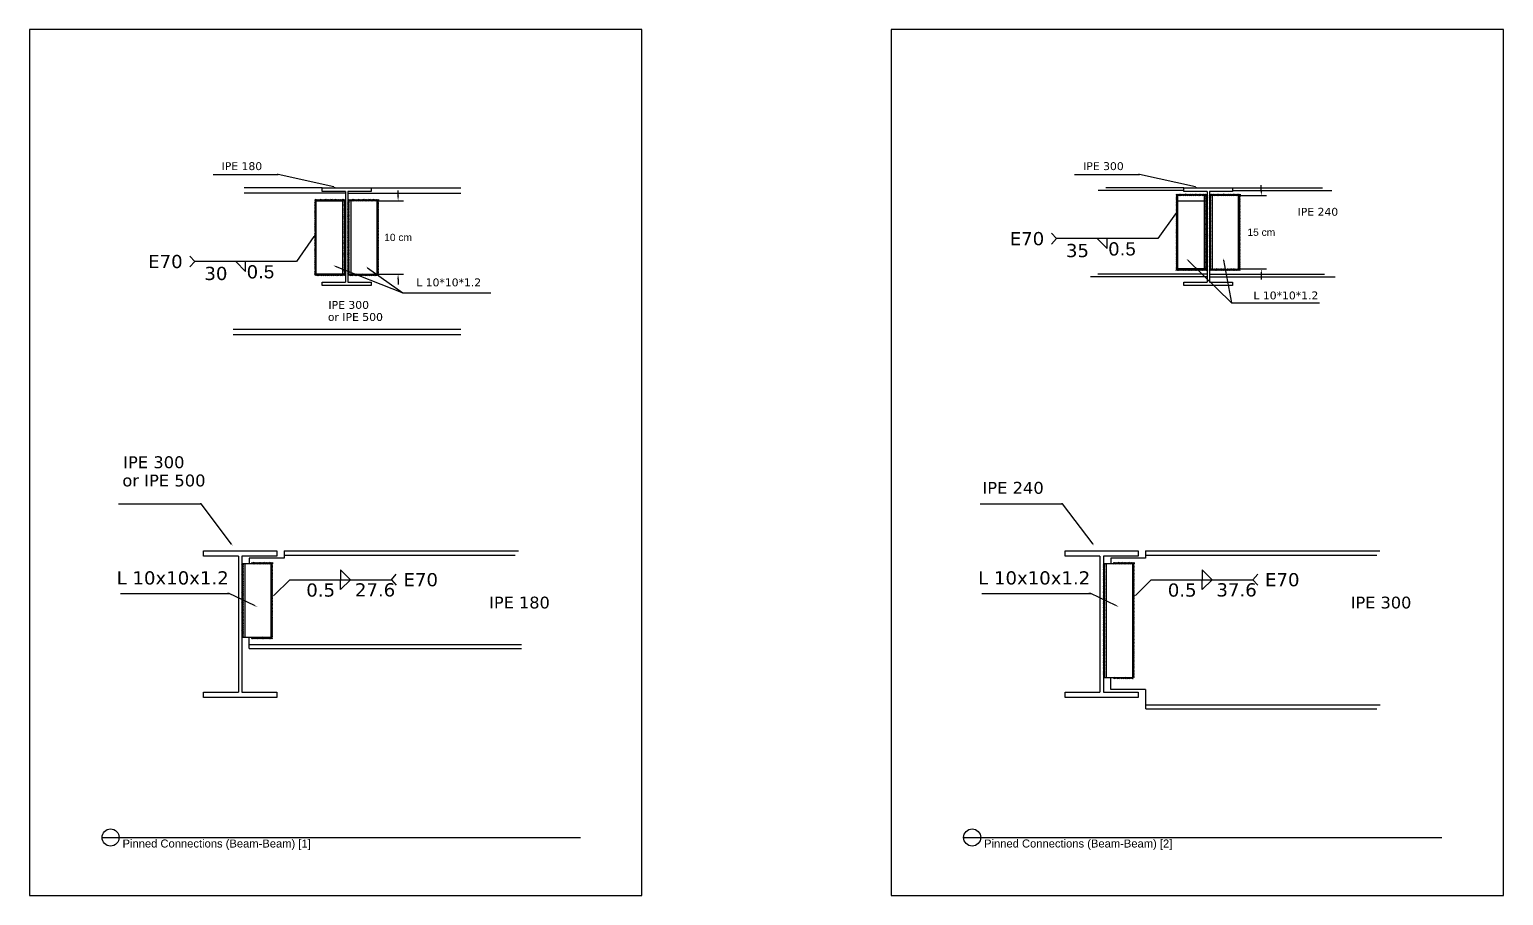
# Model space of a CAD drawing. Header units: metres. Extents: x 158 to 495, y 93 to 262.
# Drawn here: x 267.9 to 318.4, y 93.2 to 122.9 of the extents above; entities that cross this region are included whole.
import ezdxf
from ezdxf import colors
from ezdxf.entities.mleader import LeaderData, LeaderLine
from ezdxf.enums import TextEntityAlignment as Align
from ezdxf.math import Vec2, Vec3

# ---------------------------------------------------------------- set-up
doc = ezdxf.new("R2010")
doc.units = ezdxf.units.M
doc.header["$MEASUREMENT"] = 0
doc.styles.get("Standard").update_dxf_attribs({"font": 'arial.ttf'})
doc.styles.add('style1', font='verdana.ttf')
doc.dimstyles.get("Standard").update_dxf_attribs({"dimtxt": 0.18, "dimasz": 0.18, "dimexe": 0.18, "dimexo": 0.0625, "dimgap": 0.09, "dimtad": 0, "dimtih": 1, "dimtoh": 1, "dimdec": 4, "dimzin": 0, "dimdsep": 46, "dimtxsty": 'Standard', "dimcen": 0.09, "dimadec": 0, "dimazin": 0, "dimtfac": 1, "dimtdec": 4, "dimtofl": 0, "dimtmove": 0, "dimatfit": 3, "dimfxl": 1, "dimtolj": 1, "dimtzin": 0, "dimarcsym": 0})
pattern_1 = [(45, (-221.792805, -203.80648), (-0.014804345, 0.014804345), []), (135, (-221.792805, -203.80648), (-0.0444130349, 0.014804345), [0.0523412636, -0.0314047582])]
pattern_2 = [(45, (-225.425016, -216.25901), (-0.014804345, 0.014804345), []), (135, (-225.425016, -216.25901), (-0.0444130349, 0.014804345), [0.0523412636, -0.0314047582])]
pattern_3 = [(45, (-192.25523, -203.628761), (-0.014804345, 0.014804345), []), (135, (-192.25523, -203.628761), (-0.0444130349, 0.014804345), [0.0523412636, -0.0314047582])]
pattern_4 = [(45, (-195.887442, -216.25901), (-0.014804345, 0.014804345), []), (135, (-195.887442, -216.25901), (-0.0444130349, 0.014804345), [0.0523412636, -0.0314047582])]

# ---------------------------------------------------------------- blocks, each defined once
blk = doc.blocks.new('*D101')
at = {"color": 0, "lineweight": -2, "transparency": 16777216}
for p, q in [((280.511, 117.221), (280.511, 117.401)), ((279.854, 117.041), (280.691, 117.041)), ((279.854, 114.529), (280.691, 114.529)), ((280.511, 114.349), (280.511, 114.169))]:
    blk.add_line(p, q, dxfattribs=at)
at = {"color": 0, "transparency": 16777216}
for points in [[(280.481, 117.221), (280.541, 117.221), (280.511, 117.041)], [(280.481, 114.349), (280.541, 114.349), (280.511, 114.529)]]:
    blk.add_solid(points, dxfattribs=at)
at = {"layer": 'Defpoints', "color": 0, "transparency": 16777216}
for p in [(279.792, 117.041), (279.792, 114.529), (280.511, 114.529)]:
    blk.add_point(p, dxfattribs=at)
at = {"color": 0, "transparency": 16777216, "insert": (280.511, 115.785), "char_height": 4, "attachment_point": 5}
blk.add_mtext('\\A1;{\\H0.0625x;10 cm}', dxfattribs=at)
blk = doc.blocks.new('*D102')
at = {"color": 0, "lineweight": -2, "transparency": 16777216}
for p, q in [((310.107, 117.399), (310.107, 117.579)), ((309.392, 117.219), (310.287, 117.219)), ((309.392, 114.707), (310.287, 114.707)), ((310.107, 114.527), (310.107, 114.347))]:
    blk.add_line(p, q, dxfattribs=at)
at = {"color": 0, "transparency": 16777216}
for points in [[(310.077, 117.399), (310.137, 117.399), (310.107, 117.219)], [(310.077, 114.527), (310.137, 114.527), (310.107, 114.707)]]:
    blk.add_solid(points, dxfattribs=at)
at = {"layer": 'Defpoints', "color": 0, "transparency": 16777216}
for p in [(309.329, 117.219), (309.329, 114.707), (310.107, 114.707)]:
    blk.add_point(p, dxfattribs=at)
at = {"color": 0, "transparency": 16777216, "insert": (310.107, 115.963), "char_height": 4, "attachment_point": 5}
blk.add_mtext('\\A1;{\\H0.0625x;15 cm}', dxfattribs=at)

msp = doc.modelspace()

# ---------------------------------------------------------------- hatches: boundary and pattern name
h = msp.add_hatch()
h.set_pattern_fill('ANSI38', color=256, scale=0.167492)
h.set_pattern_definition(pattern_3)
h.paths.add_polyline_path([(307.19001, 117.21892), (307.19001, 117.26917), (308.24521, 117.26917), (308.24521, 117.21892), (307.24025, 117.21892), (307.24025, 114.70654), (308.24521, 114.70654), (308.24521, 114.65629), (307.19001, 114.65629)])
h = msp.add_hatch()
h.set_pattern_fill('ANSI38', color=256, scale=0.167492)
h.set_pattern_definition(pattern_3)
h.paths.add_polyline_path([(308.19496, 117.21892), (308.24521, 117.21892), (308.24521, 114.70654), (308.19496, 114.70654)])
h.paths.add_polyline_path([(308.24521, 117.26917), (308.24521, 117.21892), (308.19496, 117.21892)])
h.paths.add_polyline_path([(308.19496, 114.70654), (308.24521, 114.70654), (308.24521, 114.65629)])
h = msp.add_hatch()
h.set_pattern_fill('ANSI38', color=256, scale=0.167492)
h.set_pattern_definition(pattern_3)
h.paths.add_polyline_path([(308.37473, 117.21892), (308.32448, 117.21892), (308.32448, 114.70654), (308.37473, 114.70654)])
h.paths.add_polyline_path([(308.32448, 117.26917), (308.32448, 117.21892), (308.37473, 117.21892)])
h.paths.add_polyline_path([(308.37473, 114.70654), (308.32448, 114.70654), (308.32448, 114.65629)])
h = msp.add_hatch()
h.set_pattern_fill('ANSI38', color=256, scale=0.167492)
h.set_pattern_definition(pattern_3)
h.paths.add_polyline_path([(309.37968, 117.21892), (309.37968, 117.26917), (308.32448, 117.26917), (308.32448, 117.21892), (309.32944, 117.21892), (309.32944, 114.70654), (308.32448, 114.70654), (308.32448, 114.65629), (309.37968, 114.65629)])
h = msp.add_hatch()
h.set_pattern_fill('ANSI38', color=256, scale=0.167492)
h.set_pattern_definition(pattern_1)
h.paths.add_polyline_path([(277.65243, 117.0412), (277.65243, 117.09145), (278.70763, 117.09145), (278.70763, 117.0412), (277.70268, 117.0412), (277.70268, 114.52882), (278.70763, 114.52882), (278.70763, 114.47857), (277.65243, 114.47857)])
h = msp.add_hatch()
h.set_pattern_fill('ANSI38', color=256, scale=0.167492)
h.set_pattern_definition(pattern_1)
h.paths.add_polyline_path([(278.65738, 117.0412), (278.70763, 117.0412), (278.70763, 114.52882), (278.65738, 114.52882)])
h.paths.add_polyline_path([(278.70763, 117.09145), (278.70763, 117.0412), (278.65738, 117.0412)])
h.paths.add_polyline_path([(278.65738, 114.52882), (278.70763, 114.52882), (278.70763, 114.47857)])
h = msp.add_hatch()
h.set_pattern_fill('ANSI38', color=256, scale=0.167492)
h.set_pattern_definition(pattern_1)
h.paths.add_polyline_path([(278.83716, 117.0412), (278.78691, 117.0412), (278.78691, 114.52882), (278.83716, 114.52882)])
h.paths.add_polyline_path([(278.78691, 117.09145), (278.78691, 117.0412), (278.83716, 117.0412)])
h.paths.add_polyline_path([(278.83716, 114.52882), (278.78691, 114.52882), (278.78691, 114.47857)])
h = msp.add_hatch()
h.set_pattern_fill('ANSI38', color=256, scale=0.167492)
h.set_pattern_definition(pattern_1)
h.paths.add_polyline_path([(279.84211, 117.0412), (279.84211, 117.09145), (278.78691, 117.09145), (278.78691, 117.0412), (279.79186, 117.0412), (279.79186, 114.52882), (278.78691, 114.52882), (278.78691, 114.47857), (279.84211, 114.47857)])
h = msp.add_hatch()
h.set_pattern_fill('ANSI38', color=256, scale=0.167492)
h.set_pattern_definition(pattern_2)
h.paths.add_polyline_path([(275.20495, 104.58867), (275.1547, 104.58867), (275.1547, 102.07629), (275.20495, 102.07629)])
h.paths.add_polyline_path([(275.1547, 104.63892), (275.1547, 104.58867), (275.20495, 104.58867)])
h.paths.add_polyline_path([(275.20495, 102.07629), (275.1547, 102.07629), (275.1547, 102.02604)])
h = msp.add_hatch()
h.set_pattern_fill('ANSI38', color=256, scale=0.167492)
h.set_pattern_definition(pattern_2)
h.paths.add_polyline_path([(276.2099, 104.58867), (276.2099, 104.63892), (275.48968, 104.63892), (275.48968, 104.58867), (276.15965, 104.58867), (276.15965, 102.07629), (275.48968, 102.07629), (275.48968, 102.02604), (276.2099, 102.02604)])
h = msp.add_hatch()
h.set_pattern_fill('ANSI38', color=256, scale=0.167492)
h.set_pattern_definition(pattern_4)
h.paths.add_polyline_path([(304.74252, 104.58867), (304.69227, 104.58867), (304.69227, 102.07629), (304.74252, 100.69746)])
h.paths.add_polyline_path([(304.69227, 104.63892), (304.69227, 104.58867), (304.74252, 104.58867)])
h.paths.add_polyline_path([(304.74252, 100.69746), (304.69227, 102.07629), (304.69227, 100.69746)], flags=17)
h = msp.add_hatch()
h.set_pattern_fill('ANSI38', color=256, scale=0.167492)
h.set_pattern_definition(pattern_4)
h.paths.add_polyline_path([(305.74747, 104.58867), (305.74747, 104.63892), (305.02726, 104.63892), (305.02726, 104.58867), (305.69723, 104.58867), (305.70731, 100.6582), (305.03735, 100.6582), (305.02726, 100.69746), (305.74747, 100.69746)])

# ---------------------------------------------------------------- linework, layer by layer
for p, q in [((267.87288, 122.91803), (267.87288, 93.21803)), ((288.87288, 122.91803), (267.87288, 122.91803)), ((288.87288, 93.21803), (288.87288, 122.91803)), ((297.41045, 122.91803), (297.41045, 93.21803)), ((318.41045, 122.91803), (297.41045, 122.91803)), ((318.41045, 93.21803), (318.41045, 122.91803)), ((274.16864, 117.93972), (276.39597, 117.93972)), ((303.70621, 117.93972), (305.93355, 117.93972)), ((277.90981, 117.48648), (275.23401, 117.48648)), ((278.70763, 117.30726), (275.23401, 117.30726)), ((277.90981, 117.48648), (279.58473, 117.48648)), ((277.90981, 117.367), (277.90981, 117.48648)), ((278.70763, 117.367), (277.90981, 117.367)), ((278.70763, 117.367), (278.70763, 114.25611)), ((279.58473, 117.367), (278.78691, 117.367)), ((278.78691, 117.367), (278.78691, 114.25611)), ((278.78691, 117.30726), (282.66544, 117.30726)), ((279.58473, 117.48648), (279.58473, 117.367)), ((279.58473, 117.48648), (282.66544, 117.48648)), ((307.44738, 117.39461), (304.51513, 117.39461)), ((307.44738, 117.48648), (304.77158, 117.48648)), ((307.44738, 117.48648), (309.12231, 117.48648)), ((307.44738, 117.367), (307.44738, 117.48648)), ((308.24521, 117.367), (307.44738, 117.367)), ((308.24521, 117.367), (308.24521, 114.25611)), ((309.12231, 117.367), (308.32448, 117.367)), ((308.32448, 117.367), (308.32448, 114.25611)), ((309.12231, 117.48648), (309.12231, 117.367)), ((309.12231, 117.48648), (312.20301, 117.48648)), ((309.12231, 117.39461), (312.52154, 117.39461)), ((309.37968, 117.26917), (309.37968, 117.21892)), ((277.70268, 114.52882), (277.70268, 117.0412)), ((277.70268, 117.0412), (278.70763, 117.0412)), ((278.60714, 117.0412), (278.60714, 114.52882)), ((278.70763, 117.0412), (278.65738, 117.0412)), ((278.70763, 117.0412), (278.70763, 114.52882)), ((278.78691, 117.18963), (278.78691, 115.51471)), ((278.78691, 117.0412), (278.78691, 114.52882)), ((279.79186, 117.0412), (278.78691, 117.0412)), ((278.78691, 117.0412), (278.83716, 117.0412)), ((278.88741, 117.0412), (278.88741, 114.52882)), ((279.79186, 114.52882), (279.79186, 117.0412)), ((279.84211, 117.09145), (279.84211, 117.0412)), ((307.24025, 114.70654), (307.24025, 117.21892)), ((307.24025, 117.0412), (308.24521, 117.0412)), ((308.14471, 117.21892), (308.14471, 114.70654)), ((308.24521, 117.0412), (308.19496, 117.0412)), ((308.24521, 117.0412), (308.24521, 114.52882)), ((309.32944, 117.21892), (308.32448, 117.21892)), ((308.32448, 117.18963), (308.32448, 115.51471)), ((308.32448, 117.0412), (308.32448, 114.52882)), ((308.32448, 117.0412), (308.37473, 117.0412)), ((308.42498, 117.21892), (308.42498, 114.70654)), ((309.32944, 114.70654), (309.32944, 117.21892)), ((303.07897, 115.74559), (302.90939, 115.93293)), ((303.07897, 115.74559), (302.90939, 115.55825)), ((306.5626, 115.74559), (303.07897, 115.74559)), ((304.47995, 115.74559), (304.82078, 115.40476)), ((304.82078, 115.40476), (304.82078, 115.74559)), ((273.54139, 114.96049), (273.37181, 115.14784)), ((273.54139, 114.96049), (273.37181, 114.77315)), ((277.02503, 114.96049), (273.54139, 114.96049)), ((274.94238, 114.96049), (275.28321, 114.61966)), ((275.28321, 114.61966), (275.28321, 114.96049)), ((278.70763, 114.52882), (277.70268, 114.52882)), ((277.90981, 114.25611), (278.70763, 114.25611)), ((277.90981, 114.13663), (277.90981, 114.25611)), ((278.78691, 114.52882), (279.79186, 114.52882)), ((278.78691, 114.25611), (279.58473, 114.25611)), ((279.58473, 114.25611), (279.58473, 114.13663)), ((308.24521, 114.43695), (304.24509, 114.43695)), ((308.24521, 114.52882), (304.50154, 114.52882)), ((308.24521, 114.70654), (307.24025, 114.70654)), ((307.44738, 114.25611), (308.24521, 114.25611)), ((307.44738, 114.13663), (307.44738, 114.25611)), ((308.32448, 114.52882), (312.27144, 114.52882)), ((308.32448, 114.43695), (312.63704, 114.43695)), ((308.32448, 114.25611), (309.12231, 114.25611)), ((309.12231, 114.25611), (309.12231, 114.13663)), ((279.58473, 114.13663), (277.90981, 114.13663)), ((280.71269, 113.88382), (283.69393, 113.88382)), ((309.12231, 114.13663), (307.44738, 114.13663)), ((309.11659, 113.54813), (312.09783, 113.54813)), ((274.85754, 112.64093), (282.66544, 112.64093)), ((274.85754, 112.46171), (282.66544, 112.46171)), ((270.9288, 106.65533), (273.75692, 106.65533)), ((300.46637, 106.65533), (303.29449, 106.65533)), ((273.83905, 105.03395), (276.35143, 105.03395)), ((273.83905, 104.85473), (273.83905, 105.03395)), ((275.03578, 104.85473), (273.83905, 104.85473)), ((275.03578, 104.85473), (275.03578, 100.1884)), ((276.35143, 104.85473), (275.1547, 104.85473)), ((275.1547, 104.85473), (275.1547, 100.1884)), ((276.60267, 104.78271), (275.40594, 104.78271)), ((275.40594, 104.78271), (275.40594, 104.58867)), ((276.2099, 104.63892), (276.2099, 104.58867)), ((276.35143, 105.03395), (276.35143, 104.85473)), ((276.60267, 105.03395), (284.63675, 105.03395)), ((276.60267, 105.03395), (276.60267, 104.78271)), ((276.60267, 104.89158), (284.52816, 104.89158)), ((303.37662, 105.03395), (305.889, 105.03395)), ((303.37662, 104.85473), (303.37662, 105.03395)), ((304.57335, 104.85473), (303.37662, 104.85473)), ((304.57335, 104.85473), (304.57335, 100.1884)), ((305.889, 104.85473), (304.69227, 104.85473)), ((304.69227, 104.85473), (304.69227, 100.1884)), ((306.14024, 104.78271), (304.94351, 104.78271)), ((304.94351, 104.78271), (304.94351, 104.58867)), ((305.74747, 104.63892), (305.74747, 104.58867)), ((305.889, 105.03395), (305.889, 104.85473)), ((306.14024, 105.03395), (314.17433, 105.03395)), ((306.14024, 105.03395), (306.14024, 104.78271)), ((306.14024, 104.89158), (314.06574, 104.89158)), ((275.1547, 104.58867), (275.1547, 102.07629)), ((276.15965, 104.58867), (275.1547, 104.58867)), ((275.1547, 104.58867), (275.20495, 104.58867)), ((275.25519, 104.58867), (275.25519, 102.07629)), ((276.15965, 102.07629), (276.15965, 104.58867)), ((278.87943, 104.04954), (278.53859, 104.39038)), ((278.53859, 104.39038), (278.53859, 104.04954)), ((280.28041, 104.04954), (280.44999, 104.23688)), ((304.69227, 104.58867), (304.69227, 102.07629)), ((305.69723, 104.58867), (304.69227, 104.58867)), ((304.69227, 104.58867), (304.74252, 104.58867)), ((304.79277, 104.58867), (304.79277, 100.69746)), ((305.69723, 100.69746), (305.69723, 104.58867)), ((308.417, 104.04954), (308.07617, 104.39038)), ((308.07617, 104.39038), (308.07617, 104.04954)), ((309.81799, 104.04954), (309.98756, 104.23688)), ((276.79677, 104.04954), (280.28041, 104.04954)), ((278.87943, 104.04954), (278.53859, 103.70871)), ((278.53859, 103.70871), (278.53859, 104.04954)), ((280.28041, 104.04954), (280.44999, 103.8622)), ((306.33435, 104.04954), (309.81799, 104.04954)), ((308.417, 104.04954), (308.07617, 103.70871)), ((308.07617, 103.70871), (308.07617, 104.04954)), ((309.81799, 104.04954), (309.98756, 103.8622)), ((270.98853, 103.5765), (274.71914, 103.5765)), ((300.5261, 103.5765), (304.25671, 103.5765)), ((275.1547, 102.07629), (276.15965, 102.07629)), ((275.40594, 101.6841), (275.40594, 102.07629)), ((275.40594, 102.02604), (275.40594, 102.07629)), ((275.40594, 101.82647), (284.74534, 101.82647)), ((275.40594, 101.6841), (284.74534, 101.6841)), ((304.69227, 100.69746), (305.69723, 100.69746)), ((304.94351, 100.28632), (304.94351, 100.69746)), ((273.83905, 100.1884), (275.03578, 100.1884)), ((273.83905, 100.00918), (273.83905, 100.1884)), ((275.1547, 100.1884), (276.35143, 100.1884)), ((276.35143, 100.1884), (276.35143, 100.00918)), ((303.37662, 100.1884), (304.57335, 100.1884)), ((303.37662, 100.00918), (303.37662, 100.1884)), ((304.69227, 100.1884), (305.889, 100.1884)), ((306.14024, 100.28632), (304.94351, 100.28632)), ((305.889, 100.1884), (305.889, 100.00918)), ((306.14252, 100.13723), (306.14252, 100.28876)), ((306.14252, 99.61911), (306.14252, 100.13723)), ((276.35143, 100.00918), (273.83905, 100.00918)), ((305.889, 100.00918), (303.37662, 100.00918)), ((306.14252, 99.76148), (314.1766, 99.76148)), ((306.14252, 99.61911), (314.06801, 99.61911)), ((267.87288, 93.21803), (288.87288, 93.21803)), ((297.41045, 93.21803), (318.41045, 93.21803))]:
    msp.add_line(p, q)
at = {"linetype": 'Continuous'}
for p, q in [((270.36185, 95.20703), (270.94706, 95.20703)), ((270.94706, 95.20703), (286.76205, 95.20703)), ((299.89942, 95.20703), (300.48464, 95.20703)), ((300.48464, 95.20703), (316.29962, 95.20703))]:
    msp.add_line(p, q, dxfattribs=at)
for centre in [(270.65446, 95.20703), (300.19203, 95.20703)]:
    msp.add_circle(centre, 0.29261, dxfattribs=at)

# ---------------------------------------------------------------- texts
for s, p in [('Pinned Connections (Beam-Beam) [1]', (271.06411, 95.13904)), ('Pinned Connections (Beam-Beam) [2]', (300.60169, 95.13904))]:
    msp.add_text(s, height=0.27432).set_placement(p, align=Align.TOP_LEFT)
at = {"style": 'style1'}
for s, width, gutter_width, insert, char_height, attachment_point in [('IPE 180', 3.6349856, 0.5, (274.45975, 118.36648), 0.27, 1), ('IPE 300', 3.6349856, 0.5, (303.99732, 118.36648), 0.27, 1), ('IPE 240', 3.6349856, 0.5, (311.35019, 116.80107), 0.27, 1), ('E70', 1.007287, 0.83746, (302.66258, 115.97213), 0.452229, 3), ('35', 0.4522285, 0.83746, (304.19759, 115.5631), 0.452229, 3), ('0.{\\fArial|b0|i0|c0|p34;5}', 0.4522285, 0.83746, (305.79829, 115.61929), 0.4522285, 3), ('E70', 1.007287, 0.83746, (273.12501, 115.18703), 0.452229, 3), ('30', 0.4522285, 0.83746, (274.66002, 114.778), 0.452229, 3), ('0.{\\fArial|b0|i0|c0|p34;5}', 0.4522285, 0.83746, (276.26072, 114.83419), 0.4522285, 3), ('L 10*10*1.2', 3.6349856, 0.5, (281.13259, 114.38013), 0.27, 1), ('L 10*10*1.2', 3.6349856, 0.5, (309.83505, 113.93209), 0.27, 1), ('IPE 300', 3.6349856, 0.5, (278.12233, 113.60727), 0.27, 1), ('or IPE 500', 3.6349856, 0.5, (278.1035, 113.19344), 0.27, 1), ('IPE 300', 5.4899713, 0.75516, (271.08536, 108.28096), 0.407785, 1), ('or IPE 500', 5.4899713, 0.75516, (271.05693, 107.65595), 0.407785, 1), ('IPE 240', 5.4899713, 0.75516, (300.54583, 107.40381), 0.407785, 1), ('L 10x10x1.2', 6.0883117, 0.83746, (270.86043, 104.33716), 0.4522285, 1), ('E70', 1.007287, 0.83746, (280.69679, 104.27607), 0.452229, 1), ('L 10x10x1.2', 6.0883117, 0.83746, (300.39801, 104.33716), 0.4522285, 1), ('E70', 1.007287, 0.83746, (310.23437, 104.27607), 0.452229, 1), ('0.5', 0.4522285, 0.83746, (277.36299, 103.92121), 0.452229, 1), ('27.6', 0.4522285, 0.83746, (279.03035, 103.92696), 0.452229, 1), ('0.5', 0.4522285, 0.83746, (306.90056, 103.92121), 0.452229, 1), ('37.6', 0.4522285, 0.83746, (308.56793, 103.92696), 0.452229, 1), ('IPE 180', 5.4271987, 0.74652, (283.63539, 103.46733), 0.403122, 1), ('IPE 300', 5.4271987, 0.74652, (313.17297, 103.46733), 0.403122, 1)]:
    msp.add_mtext_dynamic_manual_height_columns(s, width=width, gutter_width=gutter_width, heights=[0], dxfattribs=dict(at, insert=insert, char_height=char_height, attachment_point=attachment_point))

# ---------------------------------------------------------------- dimensions: what is measured, and where the dimension line sits
for base, p1, p2, text, picture, middle in [((310.10742, 114.70654), (309.32944, 117.21892), (309.32944, 114.70654), '{\\H0.0625x;15 cm}', '*D102', (310.10742, 115.96273)), ((280.51136, 114.52882), (279.79186, 117.0412), (279.79186, 114.52882), '{\\H0.0625x;10 cm}', '*D101', (280.51136, 115.78501))]:
    dim = msp.add_linear_dim(base=base, p1=p1, p2=p2, angle=90, text=text, dimstyle='Standard', override={"dimtxt": 4, "dimgap": 2})
    dim.commit()
    dim.dimension.update_dxf_attribs({"geometry": picture, "text_midpoint": middle, "dimtype": 160})

# ---------------------------------------------------------------- leaders
ml = msp.add_multileader_mtext('Standard')
ml.set_content('', color=256)
ml.set_leader_properties()
ml.build(insert=Vec2(0, 0))
ml.multileader.update_dxf_attribs({"dogleg_length": 0.36, "arrow_head_size": 0.0653})
ctx = ml.context
ctx.base_point, ctx.char_height, ctx.arrow_head_size, ctx.landing_gap_size, ctx.plane_origin = Vec3(276.34197, 117.93972), 0.018, 0.0653, 0.009, Vec3(278.37099, 117.50397)
ctx.text_align_type = 2
notes = []
notes.append((ctx, [(0, (1, 1, 0), (276.39597, 117.93972), (-1, 0), 0.036, [(0, [(278.37099, 117.50397)], 0, [])])]))
ctx.mtext.insert, ctx.mtext.alignment, ctx.mtext.flow_direction = Vec3(276.35097, 117.94872), 3, 5
ml = msp.add_multileader_mtext('Standard')
ml.set_content('', color=256)
ml.set_leader_properties()
ml.build(insert=Vec2(0, 0))
ml.multileader.update_dxf_attribs({"dogleg_length": 0.36, "arrow_head_size": 0.0653})
ctx = ml.context
ctx.base_point, ctx.char_height, ctx.arrow_head_size, ctx.landing_gap_size, ctx.plane_origin = Vec3(305.87955, 117.93972), 0.018, 0.0653, 0.009, Vec3(307.90856, 117.50397)
ctx.text_align_type = 2
notes.append((ctx, [(0, (1, 1, 0), (305.93355, 117.93972), (-1, 0), 0.036, [(0, [(307.90856, 117.50397)], 0, [])])]))
ctx.mtext.insert, ctx.mtext.alignment, ctx.mtext.flow_direction = Vec3(305.88855, 117.94872), 3, 5
ml = msp.add_multileader_mtext('Standard')
ml.set_content('', color=256)
ml.set_leader_properties()
ml.build(insert=Vec2(0, 0))
ml.multileader.update_dxf_attribs({"dogleg_length": 0.36, "arrow_head_size": 0.10937})
ctx = ml.context
ctx.base_point, ctx.char_height, ctx.arrow_head_size, ctx.landing_gap_size, ctx.plane_origin = Vec3(306.47216, 115.74559), 0.03015, 0.10937, 0.01507, Vec3(306.91433, 113.89398)
ctx.text_align_type = 2
notes.append((ctx, [(0, (1, 1, 0), (306.5626, 115.74559), (-1, 0), 0.0603, [(0, [(307.22378, 116.68838)], 0, [])])]))
ctx.mtext.insert, ctx.mtext.alignment, ctx.mtext.flow_direction = Vec3(306.48723, 115.76067), 3, 5
ml = msp.add_multileader_mtext('Standard')
ml.set_content('', color=256)
ml.set_leader_properties()
ml.build(insert=Vec2(0, 0))
ml.multileader.update_dxf_attribs({"dogleg_length": 0.36, "arrow_head_size": 0.10937})
ctx = ml.context
ctx.base_point, ctx.char_height, ctx.arrow_head_size, ctx.landing_gap_size, ctx.plane_origin = Vec3(276.93458, 114.96049), 0.03015, 0.10937, 0.01507, Vec3(277.37676, 113.10888)
ctx.text_align_type = 2
notes.append((ctx, [(0, (1, 1, 0), (277.02503, 114.96049), (-1, 0), 0.0603, [(0, [(277.6862, 115.90329)], 0, [])])]))
ctx.mtext.insert, ctx.mtext.alignment, ctx.mtext.flow_direction = Vec3(276.94966, 114.97557), 3, 5
ml = msp.add_multileader_mtext('Standard')
ml.set_content('', color=256)
ml.set_leader_properties()
ml.build(insert=Vec2(0, 0))
ml.multileader.update_dxf_attribs({"dogleg_length": 0.36, "arrow_head_size": 0.0653})
ctx = ml.context
ctx.base_point, ctx.char_height, ctx.arrow_head_size, ctx.landing_gap_size, ctx.plane_origin = Vec3(280.72169, 113.88382), 0.018, 0.0653, 0.009, Vec3(279.70203, 113.00998)
notes.append((ctx, [(0, (1, 1, 0), (280.67669, 113.88382), (1, 0), 0.045, [(0, [(278.28688, 114.82468)], 0, [])])]))
ctx.mtext.insert, ctx.mtext.flow_direction = Vec3(280.73069, 113.89282), 5
ml = msp.add_multileader_mtext('Standard')
ml.set_content('', color=256)
ml.set_leader_properties()
ml.build(insert=Vec2(0, 0))
ml.multileader.update_dxf_attribs({"dogleg_length": 0.36, "arrow_head_size": 0.0653})
ctx = ml.context
ctx.base_point, ctx.char_height, ctx.arrow_head_size, ctx.landing_gap_size, ctx.plane_origin = Vec3(280.71269, 113.88382), 0.018, 0.0653, 0.009, Vec3(279.93907, 113.10125)
notes.append((ctx, [(0, (1, 1, 0), (280.67669, 113.88382), (1, 0), 0.036, [(0, [(279.414, 114.78755)], 0, [])])]))
ctx.mtext.insert, ctx.mtext.flow_direction = Vec3(280.72169, 113.89282), 5
ml = msp.add_multileader_mtext('Standard')
ml.set_content('', color=256)
ml.set_leader_properties()
ml.build(insert=Vec2(0, 0))
ml.multileader.update_dxf_attribs({"dogleg_length": 0.36, "arrow_head_size": 0.0653})
ctx = ml.context
ctx.base_point, ctx.char_height, ctx.arrow_head_size, ctx.landing_gap_size, ctx.plane_origin = Vec3(309.12559, 113.54813), 0.018, 0.0653, 0.009, Vec3(308.10593, 112.85202)
notes.append((ctx, [(0, (1, 1, 0), (309.08059, 113.54813), (1, 0), 0.045, [(0, [(307.5424, 115.05456)], 0, [])])]))
ctx.mtext.insert, ctx.mtext.flow_direction = Vec3(309.13459, 113.55713), 5
ml = msp.add_multileader_mtext('Standard')
ml.set_content('', color=256)
ml.set_leader_properties()
ml.build(insert=Vec2(0, 0))
ml.multileader.update_dxf_attribs({"dogleg_length": 0.36, "arrow_head_size": 0.0653})
ctx = ml.context
ctx.base_point, ctx.char_height, ctx.arrow_head_size, ctx.landing_gap_size, ctx.plane_origin = Vec3(309.11659, 113.54813), 0.018, 0.0653, 0.009, Vec3(308.34297, 112.76557)
notes.append((ctx, [(0, (1, 1, 0), (309.08059, 113.54813), (1, 0), 0.036, [(0, [(308.79603, 115.06655)], 0, [])])]))
ctx.mtext.insert, ctx.mtext.flow_direction = Vec3(309.12559, 113.55713), 5
ml = msp.add_multileader_mtext('Standard')
ml.set_content('', color=256)
ml.set_leader_properties()
ml.build(insert=Vec2(0, 0))
ml.multileader.update_dxf_attribs({"dogleg_length": 0.36, "arrow_head_size": 0.0653})
ctx = ml.context
ctx.base_point, ctx.char_height, ctx.arrow_head_size, ctx.landing_gap_size, ctx.plane_origin = Vec3(273.70292, 106.65533), 0.018, 0.0653, 0.009, Vec3(275.73193, 106.21959)
ctx.text_align_type = 2
notes.append((ctx, [(0, (1, 1, 0), (273.75692, 106.65533), (-1, 0), 0.036, [(0, [(274.84158, 105.21284)], 0, [])])]))
ctx.mtext.insert, ctx.mtext.alignment, ctx.mtext.flow_direction = Vec3(273.71192, 106.66433), 3, 5
ml = msp.add_multileader_mtext('Standard')
ml.set_content('', color=256)
ml.set_leader_properties()
ml.build(insert=Vec2(0, 0))
ml.multileader.update_dxf_attribs({"dogleg_length": 0.36, "arrow_head_size": 0.0653})
ctx = ml.context
ctx.base_point, ctx.char_height, ctx.arrow_head_size, ctx.landing_gap_size, ctx.plane_origin = Vec3(303.24049, 106.65533), 0.018, 0.0653, 0.009, Vec3(305.26951, 106.21959)
ctx.text_align_type = 2
notes.append((ctx, [(0, (1, 1, 0), (303.29449, 106.65533), (-1, 0), 0.036, [(0, [(304.37916, 105.21284)], 0, [])])]))
ctx.mtext.insert, ctx.mtext.alignment, ctx.mtext.flow_direction = Vec3(303.24949, 106.66433), 3, 5
ml = msp.add_multileader_mtext('Standard')
ml.set_content('', color=256)
ml.set_leader_properties()
ml.build(insert=Vec2(0, 0))
ml.multileader.update_dxf_attribs({"dogleg_length": 0.36, "arrow_head_size": 0.10937})
ctx = ml.context
ctx.base_point, ctx.char_height, ctx.arrow_head_size, ctx.landing_gap_size, ctx.plane_origin = Vec3(276.85707, 104.04954), 0.03015, 0.10937, 0.01507, Vec3(276.44505, 102.19793)
notes.append((ctx, [(0, (1, 1, 0), (276.79677, 104.04954), (1, 0), 0.0603, [(0, [(276.18539, 103.44723)], 0, [])])]))
ctx.mtext.insert, ctx.mtext.flow_direction = Vec3(276.87215, 104.06461), 5
ml = msp.add_multileader_mtext('Standard')
ml.set_content('', color=256)
ml.set_leader_properties()
ml.build(insert=Vec2(0, 0))
ml.multileader.update_dxf_attribs({"dogleg_length": 0.36, "arrow_head_size": 0.10937})
ctx = ml.context
ctx.base_point, ctx.char_height, ctx.arrow_head_size, ctx.landing_gap_size, ctx.plane_origin = Vec3(306.39465, 104.04954), 0.03015, 0.10937, 0.01507, Vec3(305.98262, 102.19793)
notes.append((ctx, [(0, (1, 1, 0), (306.33435, 104.04954), (1, 0), 0.0603, [(0, [(305.72297, 103.44723)], 0, [])])]))
ctx.mtext.insert, ctx.mtext.flow_direction = Vec3(306.40972, 104.06461), 5
ml = msp.add_multileader_mtext('Standard')
ml.set_content('', color=256)
ml.set_leader_properties()
ml.build(insert=Vec2(0, 0))
ml.multileader.update_dxf_attribs({"dogleg_length": 0.36, "arrow_head_size": 0.10937})
ctx = ml.context
ctx.base_point, ctx.char_height, ctx.arrow_head_size, ctx.landing_gap_size, ctx.plane_origin = Vec3(274.62869, 103.5765), 0.03015, 0.10937, 0.01507, Vec3(278.02713, 102.84666)
ctx.text_align_type = 2
notes.append((ctx, [(0, (1, 1, 0), (274.71914, 103.5765), (-1, 0), 0.0603, [(0, [(275.68432, 103.11614)], 0, [])])]))
ctx.mtext.insert, ctx.mtext.alignment, ctx.mtext.flow_direction = Vec3(274.64377, 103.59158), 3, 5
ml = msp.add_multileader_mtext('Standard')
ml.set_content('', color=256)
ml.set_leader_properties()
ml.build(insert=Vec2(0, 0))
ml.multileader.update_dxf_attribs({"dogleg_length": 0.36, "arrow_head_size": 0.10937})
ctx = ml.context
ctx.base_point, ctx.char_height, ctx.arrow_head_size, ctx.landing_gap_size, ctx.plane_origin = Vec3(304.16627, 103.5765), 0.03015, 0.10937, 0.01507, Vec3(307.5647, 102.84666)
ctx.text_align_type = 2
notes.append((ctx, [(0, (1, 1, 0), (304.25671, 103.5765), (-1, 0), 0.0603, [(0, [(305.22189, 103.11614)], 0, [])])]))
ctx.mtext.insert, ctx.mtext.alignment, ctx.mtext.flow_direction = Vec3(304.18134, 103.59158), 3, 5
for ctx, leaders in notes:
    for number, flags, end, landing, length, lines in leaders:
        leader = LeaderData()
        leader.index, (leader.has_last_leader_line, leader.has_dogleg_vector, leader.attachment_direction) = number, flags
        leader.last_leader_point, leader.dogleg_vector, leader.dogleg_length = Vec3(end), Vec3(landing), length
        for number, points, colour, breaks in lines:
            line = LeaderLine()
            line.index, line.vertices, line.color, line.breaks = number, Vec3.list(points), colors.encode_raw_color(colour), breaks
            leader.lines.append(line)
        ctx.leaders.append(leader)

doc.saveas('drawing.dxf')
